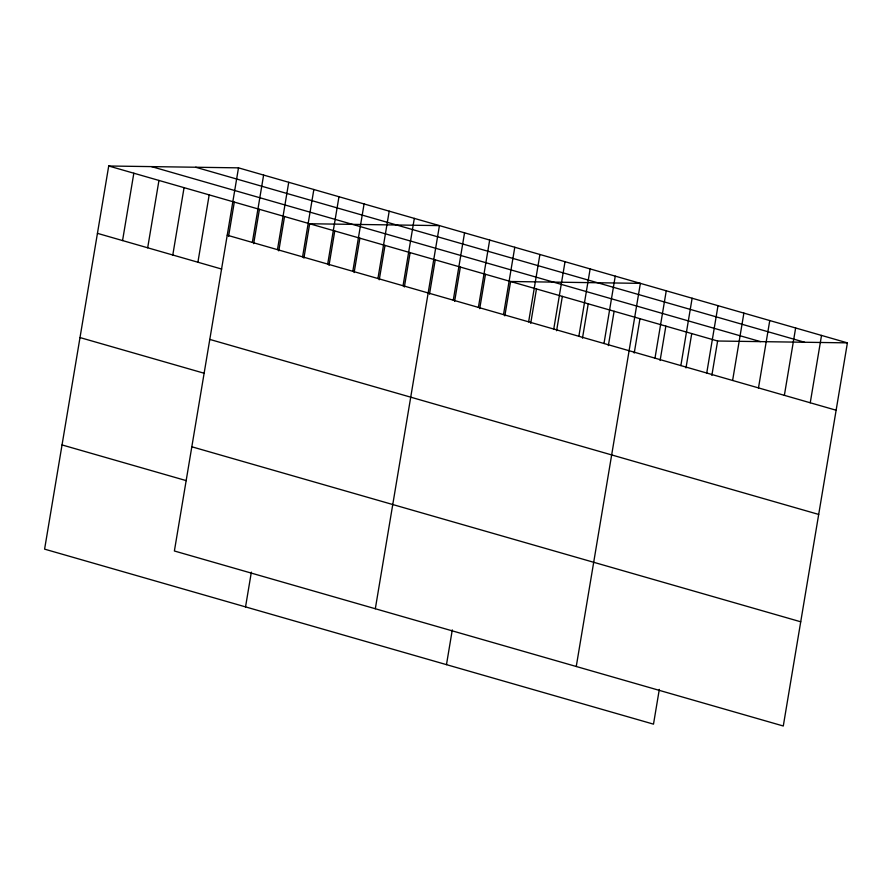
<?xml version="1.0" encoding="UTF-8"?>
<svg xmlns="http://www.w3.org/2000/svg" width="892" height="892" viewBox="0 0 892 892"><rect width="100%" height="100%" fill="white"/><g stroke="black" fill="none" stroke-linecap="round" stroke-linejoin="round"><path stroke-width="1.34" d="M238.499 167.852L174.386 550.988L783.288 725.999L847.4 342.863L238.499 167.852L108.713 166.001L44.6 549.138L653.501 724.148L659.311 689.404M122.561 240.572L133.833 173.215M147.682 247.786L158.954 180.44M172.792 255.012L184.064 187.655M197.912 262.226L209.185 194.88M228.553 236.458L234.306 202.094M252.347 242.423L263.619 175.077M253.674 243.672L259.416 209.308M277.468 249.649L288.729 182.291M278.783 250.897L284.537 216.533M302.578 256.863L313.85 189.505M245.534 606.894L251.354 572.151M303.904 258.111L309.658 223.747L439.433 225.609L375.32 608.745M327.698 264.088L338.971 196.731M329.014 265.337L334.768 230.972M352.819 271.302L364.081 203.945M354.135 272.551L359.889 238.186M377.929 278.516L389.202 211.17M379.256 279.776L385.01 245.411M403.05 285.741L414.323 218.384M404.366 286.99L410.119 252.626M429.487 294.215L435.24 259.851M453.281 300.18L464.554 232.823M454.608 301.429L460.361 267.065M478.402 307.394L489.675 240.048M479.718 308.643L485.471 274.279M503.512 314.62L514.784 247.262M446.479 664.64L452.289 629.908M504.839 315.868L510.592 281.504L640.378 283.355L576.254 666.502M528.633 321.834L539.905 254.488M530.718 323.305L536.471 288.941M553.754 329.059L565.026 261.702M556.597 330.742L562.35 296.378M578.863 336.273L590.136 268.916M582.476 338.18L588.229 303.815M603.984 343.498L615.257 276.141M608.355 345.617L614.109 311.252M634.234 353.054L639.977 318.689M654.984 358.149L666.257 290.792M660.113 360.491L665.856 326.126M680.864 365.586L692.125 298.229M685.993 367.928L691.735 333.563M706.743 373.023L718.004 305.677M711.861 375.365L717.614 341.012L847.4 342.863M732.611 380.46L743.883 313.114M758.49 387.897L769.763 320.551M784.369 395.334L795.642 327.988M810.248 402.771L821.521 335.425M195.671 167.239L804.573 342.249M151.54 166.614L760.441 341.614M108.713 166.001L717.614 341.012M227.226 235.209L836.127 410.22M97.44 233.347L221.707 269.072M209.787 339.417L818.689 514.428M80.001 337.566L204.268 373.28M191.825 446.78L800.726 621.791M62.039 444.93L186.305 480.643"/></g></svg>
